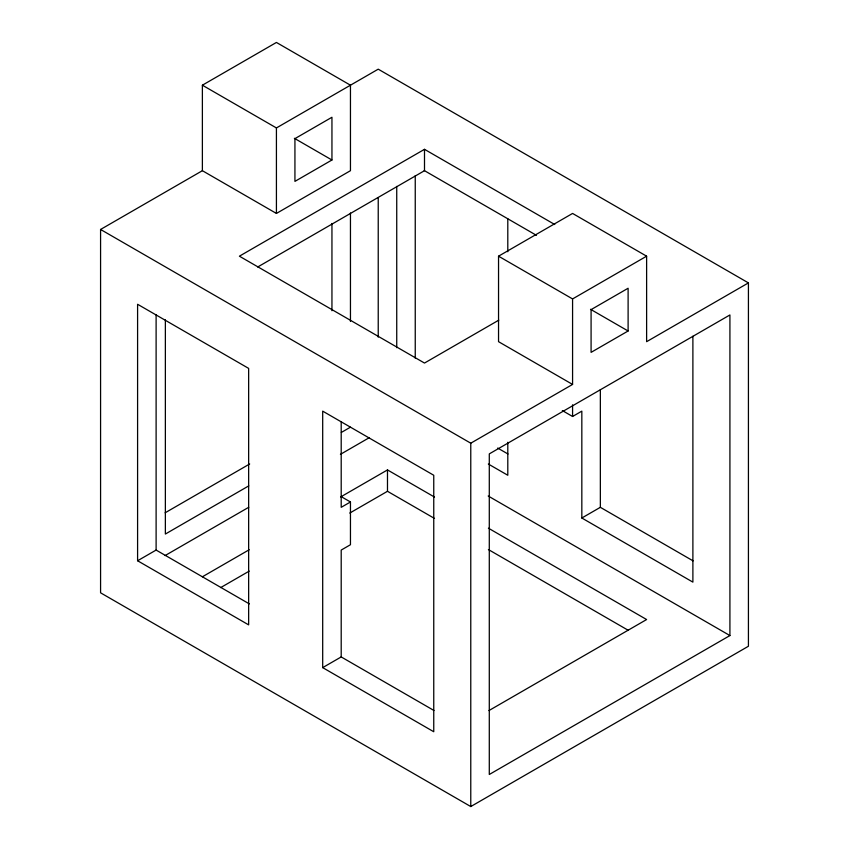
<?xml version="1.0" encoding="UTF-8"?>
<svg xmlns="http://www.w3.org/2000/svg" width="849" height="849" viewBox="0 0 849 849"><rect width="100%" height="100%" fill="white"/><g stroke="black" fill="none" stroke-linecap="round" stroke-linejoin="round"><path stroke-width="1.27" d="M202.38 170.691L202.38 85.197L276.424 42.45L350.457 85.197L350.457 170.691L276.424 213.439L202.38 170.691L100.575 229.463L100.575 592.814L470.771 806.55L748.425 646.248L748.425 282.897L378.229 69.172L350.775 85.017M202.38 85.197L276.424 127.944L350.457 85.197M331.948 160.005L294.932 181.378L294.932 138.631L331.948 117.258L331.948 160.005L294.359 138.302M554.758 224.518L424.5 149.318L239.397 256.186L424.5 363.054L498.766 320.169M257.682 267L424.5 170.691L424.5 149.318M646.62 256.186L572.576 298.933L572.576 384.427L498.543 341.68L498.543 256.186L572.576 213.439L646.62 256.186L646.62 341.68L748.425 282.897M165.131 512.796L249.68 463.978M248.768 485.883L165.364 534.042L165.364 319.861M341.319 432.449L350.457 427.174M137.591 560.754L248.651 624.875L248.651 368.392L137.591 304.271L137.591 560.754L156.11 550.067L249.394 603.926M165.099 555.564L248.746 507.278M340.417 454.353L369.06 437.808M202.38 576.789L249.224 549.738M340.629 496.973L387.484 469.922L434.497 497.068M628.111 330.993L591.084 352.367L591.084 309.62L628.111 288.246L628.111 330.993L590.522 309.291M322.694 667.622L433.754 731.742L433.754 475.26L322.694 411.139L322.694 667.622L341.202 656.935L341.202 550.067L350.457 544.729L350.457 501.982L341.202 507.32L341.202 421.56M220.666 587.604L249.224 571.112M349.777 513.061L387.484 491.295L434.497 518.442M100.575 229.463L470.771 443.199L572.576 384.427M562.325 410.566L572.576 416.488L581.83 411.139L581.83 518.007L692.89 582.127L692.89 336.225M581.83 518.007L600.349 507.32L693.081 560.871M488.939 710.571L646.62 619.537L488.387 528.174M729.917 635.561L489.289 774.49L489.289 453.886L729.917 314.958L729.917 635.561L488.196 496.007M424.213 170.522L536.472 235.343M498.543 256.186L572.576 298.933M497.684 448.049L507.989 454.003M488.334 464.032L507.798 475.26L507.798 442.276M488.387 549.547L628.271 630.319M341.351 496.718L350.457 501.982M341.128 656.893L433.998 710.507M600.349 389.659L600.349 507.32M572.576 404.824L572.576 416.488M507.798 218.777L507.798 251.76M470.771 443.199L470.771 806.55M415.246 175.701L415.246 358.151M396.738 186.387L396.738 347.687M387.484 469.922L387.484 491.295M378.229 198.029L378.229 337.127M350.457 212.993L350.457 321.41M331.948 223.467L331.948 310.723M276.424 127.944L276.424 213.439M156.11 314.746L156.11 550.067"/></g></svg>
